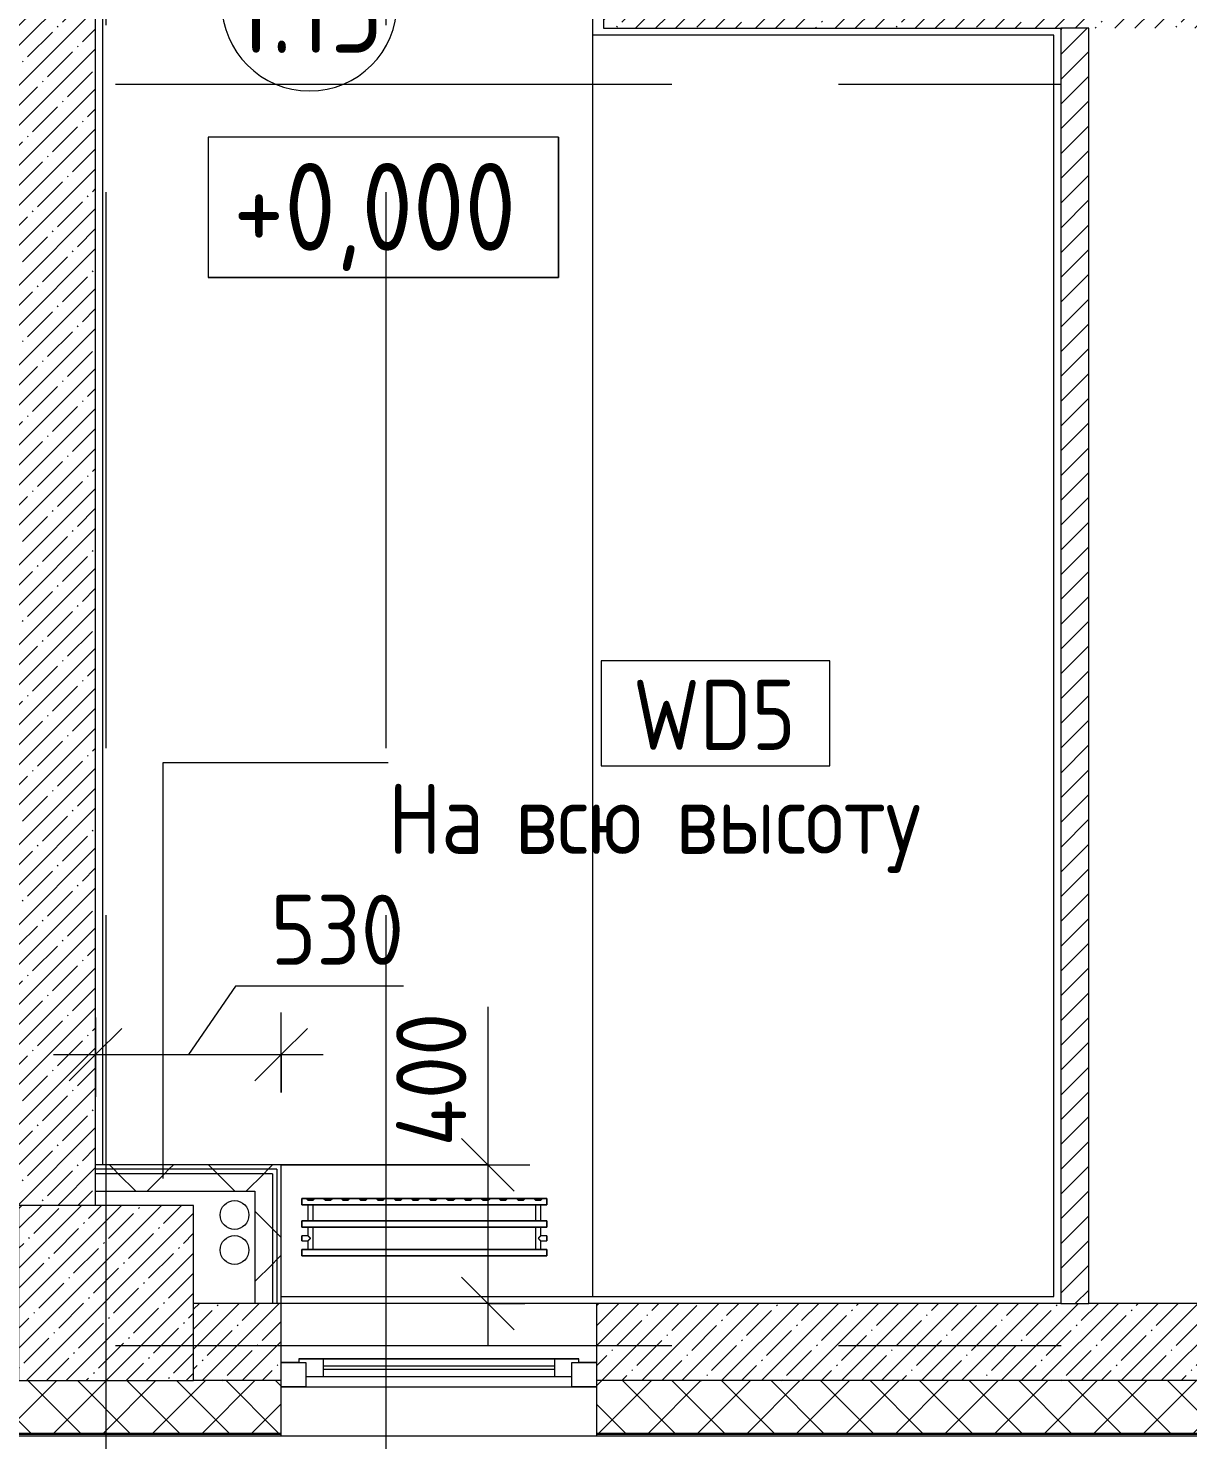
# Model space of a CAD drawing. Header units: millimetres. Extents: x 35787 to 244346, y -8553 to 29000.
# Drawn here: x 65438 to 68748, y -269 to 3760 of the extents above; entities that cross this region are included whole.
import ezdxf

# ---------------------------------------------------------------- set-up
doc = ezdxf.new("R2010")
doc.units = ezdxf.units.MM
doc.linetypes.add('Осевая', pattern=[3175, 635, -476.25, 1587.5, -476.25])
for name, color, linetype, lineweight in [('A-ANNO-DIMS', 7, 'Continuous', 9), ('A-ANNO-DIMS-100', 7, 'Continuous', 9), ('A-AREA-IDEN', 7, 'Continuous', 9), ('A-DETL', 7, 'Continuous', 9), ('A-GLAZ', 7, 'Continuous', 9), ('A-WALL', 7, 'Continuous', 9), ('A-WALL-1', 7, 'Continuous', 13), ('A-WALL-IDEN', 7, 'Continuous', 9), ('G-ANNO-DIMS', 7, 'Continuous', 9), ('I-WALL', 7, 'Continuous', 9), ('S-COLS', 7, 'Continuous', 9), ('Оси', 7, 'Continuous', 9), ('Оси-2', 7, 'Осевая', 9)]:
    doc.layers.add(name, color=color, linetype=linetype, lineweight=lineweight)
for name, color, linetype, lineweight, true_color in [('A-FLOR-1', 7, 'Continuous', 9, 0xaaaaaa), ('A-WALL-3', 7, 'Continuous', 13, 0x008040), ('I-WALL-3', 7, 'Continuous', 9, 0x008040), ('M-EQPM-1', 7, 'Continuous', 9, 0xaaaaaa)]:
    doc.layers.add(name, color=color, linetype=linetype, lineweight=lineweight, true_color=true_color)
doc.styles.add('GOST Common', font='GOST_Common.ttf', dxfattribs={"width": 0.9, "height": 250})
doc.styles.add('GOST Common_1', font='GOST_Common.ttf', dxfattribs={"width": 0.9, "height": 200})
doc.styles.add('ISOCPEUR_1', font='isocpeur.ttf', dxfattribs={"width": 0.9, "height": 200})
doc.dimstyles.new('ISO-2_0_0_9К_Средний_округл2', dxfattribs={"dimscale": 304.8, "dimtxt": 199.196235, "dimasz": 0.492126, "dimexe": 0.393701, "dimexo": 0, "dimgap": 0, "dimtad": 1, "dimdec": 0, "dimrnd": 10, "dimzin": 0, "dimdsep": 46, "dimtxsty": 'ISOCPEUR_1', "dimblk1": 'OBLIQUE', "dimblk2": 'OBLIQUE', "dimsah": 1, "dimcen": 0.09, "dimdle": 0.393701, "dimazin": 0, "dimtfac": 1, "dimtdec": 4, "dimtix": 1, "dimtmove": 1, "dimatfit": 3, "dimfxl": 1, "dimtvp": 1, "dimtolj": 1, "dimtzin": 0, "dimarcsym": 2})
pattern_1 = [(45, (0, 0), (-57.02463, 57.02463), []), (45, (57.025, 0), (-57.02463, 57.02463), [100.806, -20.161, 3.353, -16.808])]
pattern_2 = [(45, (0, 0), (-141.42136, 141.42136), []), (135, (0, 0), (-141.42136, -141.42136), [])]

# ---------------------------------------------------------------- blocks, each defined once
blk = doc.blocks.new('BSC_Колонна _Прямоугольная - 500х500-V10-План монтажа стен и перегородок 1 этажа  в осях 12-23')
at = {"layer": 'S-COLS'}
h = blk.add_hatch(dxfattribs=at)
h.set_pattern_fill('FP_12', color=256, style=0, pattern_type=2)
h.set_pattern_definition([(45, (-65660, -150), (-57.02463, 57.02463), []), (45, (-65602.975, -150), (-57.02463, 57.02463), [100.806, -20.161, 3.353, -16.808])])
h.paths.add_polyline_path([(-250, -250), (250, -250), (250, 250), (-250, 250)])
for p, q in [((250, 250), (-250, 250)), ((-250, 250), (-250, -250)), ((250, -250), (250, 250)), ((-250, -250), (250, -250))]:
    blk.add_line(p, q, dxfattribs=at)
blk = doc.blocks.new('120_Окно_СКБ_1Ст - 120_Окно_СКБ_1Ст 900х2500_h_-20664874-План монтажа стен и перегородок 1 этажа  в осях 12-23')
at = {"layer": 'A-GLAZ'}
for p, q in [((-450, -127), (-450, -57)), ((-450, -57), (-380, -57)), ((450, -57), (-450, -57)), ((-380, -57), (-380, -127)), ((380, -127), (380, -57)), ((380, -57), (450, -57)), ((450, -57), (450, -127)), ((380, -87), (-380, -87)), ((-380, -87), (-380, -127)), ((-330, -137), (-330, -87)), ((-330, -107), (330, -107)), ((330, -117), (-330, -117)), ((330, -137), (330, -87)), ((380, -127), (380, -87)), ((-380, -127), (-450, -127)), ((-450, -127), (-400, -127)), ((-380, -127), (-400, -127)), ((-400, -127), (-400, -137)), ((-400, -137), (400, -137)), ((400, -137), (-400, -137)), ((450, -127), (380, -127)), ((400, -127), (380, -127)), ((400, -127), (450, -127)), ((400, -137), (400, -127))]:
    blk.add_line(p, q, dxfattribs=at)
blk = doc.blocks.new('radiator_prado_classic_z_tip_30_po exemplyaru - Classic Z Тип 30-500-V56-План монтажа стен и перегородок 1 этажа  в осях 12-23')
at = {"layer": 'M-EQPM-1'}
for p, q in [((0, 228), (0, 210)), ((700, 228), (0, 228)), ((0, 210), (0, 228)), ((0, 228), (12.5, 228)), ((0, 210), (700, 210)), ((17.5, 210), (0, 210)), ((12.5, 228), (37.5, 228)), ((37.5, 228), (12.5, 228)), ((12.5, 228), (37.5, 228)), ((12.5, 228), (17.5, 223)), ((12.5, 228), (17.5, 223)), ((32.5, 223), (17.5, 223)), ((17.5, 223), (32.5, 223)), ((17.5, 210), (17.5, 164)), ((17.5, 210), (17.5, 164)), ((21.2, 210), (17.5, 210)), ((17.5, 210), (32.5, 210)), ((32.5, 210), (17.5, 210)), ((17.5, 210), (32.5, 210)), ((31.5, 210), (18.5, 210)), ((28.7, 210), (21.2, 210)), ((32.5, 210), (28.7, 210)), ((32.5, 223), (37.5, 228)), ((37.5, 228), (32.5, 223)), ((32.5, 164), (32.5, 210)), ((32.5, 164), (32.5, 210)), ((667.5, 210), (32.5, 210)), ((37.5, 228), (62.5, 228)), ((62.5, 228), (87.5, 228)), ((87.5, 228), (62.5, 228)), ((62.5, 228), (87.5, 228)), ((62.5, 228), (67.5, 223)), ((62.5, 228), (67.5, 223)), ((82.5, 223), (67.5, 223)), ((67.5, 223), (82.5, 223)), ((82.5, 223), (87.5, 228)), ((87.5, 228), (82.5, 223)), ((87.5, 228), (112.5, 228)), ((112.5, 228), (137.5, 228)), ((137.5, 228), (112.5, 228)), ((112.5, 228), (137.5, 228)), ((112.5, 228), (117.5, 223)), ((112.5, 228), (117.5, 223)), ((132.5, 223), (117.5, 223)), ((117.5, 223), (132.5, 223)), ((132.5, 223), (137.5, 228)), ((137.5, 228), (132.5, 223)), ((137.5, 228), (162.5, 228)), ((162.5, 228), (187.5, 228)), ((187.5, 228), (162.5, 228)), ((162.5, 228), (187.5, 228)), ((162.5, 228), (167.5, 223)), ((162.5, 228), (167.5, 223)), ((182.5, 223), (167.5, 223)), ((167.5, 223), (182.5, 223)), ((182.5, 223), (187.5, 228)), ((187.5, 228), (182.5, 223)), ((187.5, 228), (212.5, 228)), ((212.5, 228), (237.5, 228)), ((237.5, 228), (212.5, 228)), ((212.5, 228), (237.5, 228)), ((212.5, 228), (217.5, 223)), ((212.5, 228), (217.5, 223)), ((232.5, 223), (217.5, 223)), ((217.5, 223), (232.5, 223)), ((232.5, 223), (237.5, 228)), ((237.5, 228), (232.5, 223)), ((237.5, 228), (262.5, 228)), ((262.5, 228), (287.5, 228)), ((287.5, 228), (262.5, 228)), ((262.5, 228), (287.5, 228)), ((262.5, 228), (267.5, 223)), ((262.5, 228), (267.5, 223)), ((282.5, 223), (267.5, 223)), ((267.5, 223), (282.5, 223)), ((282.5, 223), (287.5, 228)), ((287.5, 228), (282.5, 223)), ((287.5, 228), (312.5, 228)), ((312.5, 228), (337.5, 228)), ((337.5, 228), (312.5, 228)), ((312.5, 228), (337.5, 228)), ((312.5, 228), (317.5, 223)), ((312.5, 228), (317.5, 223)), ((332.5, 223), (317.5, 223)), ((317.5, 223), (332.5, 223)), ((332.5, 223), (337.5, 228)), ((337.5, 228), (332.5, 223)), ((337.5, 228), (362.5, 228)), ((362.5, 228), (387.5, 228)), ((387.5, 228), (362.5, 228)), ((362.5, 228), (387.5, 228)), ((362.5, 228), (367.5, 223)), ((362.5, 228), (367.5, 223)), ((382.5, 223), (367.5, 223)), ((367.5, 223), (382.5, 223)), ((382.5, 223), (387.5, 228)), ((387.5, 228), (382.5, 223)), ((387.5, 228), (412.5, 228)), ((412.5, 228), (437.5, 228)), ((437.5, 228), (412.5, 228)), ((412.5, 228), (437.5, 228)), ((412.5, 228), (417.5, 223)), ((412.5, 228), (417.5, 223)), ((432.5, 223), (417.5, 223)), ((417.5, 223), (432.5, 223)), ((432.5, 223), (437.5, 228)), ((437.5, 228), (432.5, 223)), ((437.5, 228), (462.5, 228)), ((462.5, 228), (487.5, 228)), ((487.5, 228), (462.5, 228)), ((462.5, 228), (487.5, 228)), ((462.5, 228), (467.5, 223)), ((462.5, 228), (467.5, 223)), ((482.5, 223), (467.5, 223)), ((467.5, 223), (482.5, 223)), ((482.5, 223), (487.5, 228)), ((487.5, 228), (482.5, 223)), ((487.5, 228), (512.5, 228)), ((512.5, 228), (537.5, 228)), ((537.5, 228), (512.5, 228)), ((512.5, 228), (537.5, 228)), ((512.5, 228), (517.5, 223)), ((512.5, 228), (517.5, 223)), ((532.5, 223), (517.5, 223)), ((517.5, 223), (532.5, 223)), ((532.5, 223), (537.5, 228)), ((537.5, 228), (532.5, 223)), ((537.5, 228), (562.5, 228)), ((562.5, 228), (587.5, 228)), ((587.5, 228), (562.5, 228)), ((562.5, 228), (587.5, 228)), ((562.5, 228), (567.5, 223)), ((562.5, 228), (567.5, 223)), ((582.5, 223), (567.5, 223)), ((567.5, 223), (582.5, 223)), ((582.5, 223), (587.5, 228)), ((587.5, 228), (582.5, 223)), ((587.5, 228), (612.5, 228)), ((612.5, 228), (637.5, 228)), ((637.5, 228), (612.5, 228)), ((612.5, 228), (637.5, 228)), ((612.5, 228), (617.5, 223)), ((617.5, 223), (612.5, 228)), ((632.5, 223), (617.5, 223)), ((617.5, 223), (632.5, 223)), ((632.5, 223), (637.5, 228)), ((637.5, 228), (632.5, 223)), ((637.5, 228), (662.5, 228)), ((662.5, 228), (687.5, 228)), ((687.5, 228), (662.5, 228)), ((662.5, 228), (687.5, 228)), ((662.5, 228), (667.5, 223)), ((662.5, 228), (667.5, 223)), ((682.5, 223), (667.5, 223)), ((667.5, 223), (682.5, 223)), ((667.5, 210), (667.5, 164)), ((667.5, 210), (667.5, 164)), ((682.5, 210), (667.5, 210)), ((667.5, 210), (682.5, 210)), ((667.8, 210), (667.5, 210)), ((667.5, 210), (682.5, 210)), ((669.7, 210), (667.8, 210)), ((676.9, 210), (668.5, 210)), ((678.7, 210), (669.7, 210)), ((681.5, 210), (677.2, 210)), ((681.5, 210), (678.7, 210)), ((682.2, 210), (681.5, 210)), ((682.5, 210), (682.2, 210)), ((682.5, 223), (687.5, 228)), ((687.5, 228), (682.5, 223)), ((682.5, 164), (682.5, 210)), ((682.5, 164), (682.5, 210)), ((700, 210), (682.5, 210)), ((687.5, 228), (700, 228)), ((700, 210), (700, 228)), ((700, 228), (700, 210)), ((700, 164), (0, 164)), ((0, 164), (0, 146)), ((0, 146), (0, 164)), ((0, 164), (17.5, 164)), ((18.5, 164), (17.5, 164)), ((17.5, 164), (32.5, 164)), ((32.5, 164), (17.5, 164)), ((17.5, 164), (32.5, 164)), ((26.9, 164), (18.5, 164)), ((18.5, 164), (31.5, 164)), ((32.5, 164), (26.9, 164)), ((32.5, 164), (667.5, 164)), ((682.5, 164), (667.5, 164)), ((667.5, 164), (682.5, 164)), ((667.8, 164), (667.5, 164)), ((667.5, 164), (682.5, 164)), ((668.5, 164), (667.8, 164)), ((669.7, 164), (668.5, 164)), ((668.5, 164), (676.9, 164)), ((671.2, 164), (669.7, 164)), ((673.1, 164), (671.2, 164)), ((681.5, 164), (673.1, 164)), ((677.2, 164), (681.5, 164)), ((682.5, 164), (681.5, 164)), ((682.5, 164), (700, 164)), ((700, 146), (700, 164)), ((700, 164), (700, 146)), ((0, 146), (700, 146)), ((17.5, 146), (0, 146)), ((17.5, 121.5), (0, 121.5)), ((17.5, 121.5), (0, 121.5)), ((0, 121.5), (0, 121.2)), ((0, 106.5), (0, 121.5)), ((0, 121.2), (0, 106.8)), ((0, 121.2), (0, 120.5)), ((0, 120.5), (0, 121.2)), ((0, 121.2), (0, 121.2)), ((17.5, 146), (17.5, 121.5)), ((17.5, 146), (17.5, 121.5)), ((17.5, 146), (18.5, 146)), ((32.5, 146), (17.5, 146)), ((17.5, 146), (32.5, 146)), ((21.2, 146), (17.5, 146)), ((18.5, 146), (26.9, 146)), ((31.5, 146), (18.5, 146)), ((30.3, 146), (21.2, 146)), ((26.9, 146), (32.5, 146)), ((32.5, 146), (30.3, 146)), ((32.5, 82), (32.5, 146)), ((32.5, 82), (32.5, 146)), ((667.5, 146), (32.5, 146)), ((667.5, 146), (667.5, 82)), ((667.5, 146), (667.5, 82)), ((667.5, 146), (678.7, 146)), ((682.5, 146), (667.5, 146)), ((667.5, 146), (669.7, 146)), ((682.5, 146), (667.5, 146)), ((676.9, 146), (668.5, 146)), ((669.7, 146), (671.2, 146)), ((671.2, 146), (675, 146)), ((675, 146), (682.2, 146)), ((681.5, 146), (677.2, 146)), ((678.7, 146), (682.5, 146)), ((682.2, 146), (682.5, 146)), ((682.5, 121.5), (682.5, 146)), ((682.5, 121.5), (682.5, 146)), ((700, 146), (682.5, 146)), ((700, 121.5), (682.5, 121.5)), ((700, 121.5), (682.5, 121.5)), ((700, 121.5), (700, 106.5)), ((700, 121.2), (700, 121.5)), ((700, 121.5), (700, 121.2)), ((700, 121.2), (700, 121.5)), ((700, 106.8), (700, 121.2)), ((700, 121.2), (700, 106.8)), ((700, 106.8), (700, 121.2)), ((0, 120.5), (0, 119.3)), ((0, 119.3), (0, 120.5)), ((0, 119.3), (0, 117.8)), ((0, 117.8), (0, 119.3)), ((0, 117.8), (0, 115.9)), ((0, 115.9), (0, 117.8)), ((0, 115.9), (0, 114)), ((0, 114), (0, 115.9)), ((0, 114), (0, 112.1)), ((0, 112.1), (0, 114)), ((0, 112.1), (0, 110.2)), ((0, 110.2), (0, 112.1)), ((0, 110.2), (0, 108.7)), ((0, 108.7), (0, 110.2)), ((0, 108.7), (0, 106.8)), ((0, 106.8), (0, 108.7)), ((0, 106.8), (0, 106.5)), ((0, 106.8), (0, 106.8)), ((0, 106.5), (17.5, 106.5)), ((0, 106.5), (17.5, 106.5)), ((700, 82), (0, 82)), ((0, 82), (0, 64)), ((0, 64), (0, 82)), ((0, 82), (17.5, 82)), ((17.5, 106.5), (17.5, 82)), ((17.5, 106.5), (17.5, 82)), ((19.7, 82), (17.5, 82)), ((17.5, 82), (32.5, 82)), ((32.5, 82), (17.5, 82)), ((17.5, 82), (32.5, 82)), ((18.5, 82), (31.5, 82)), ((21.2, 82), (19.7, 82)), ((25, 82), (21.2, 82)), ((28.7, 82), (25, 82)), ((32.5, 82), (28.7, 82)), ((32.5, 82), (667.5, 82)), ((671.2, 82), (667.5, 82)), ((667.5, 82), (682.5, 82)), ((673.1, 82), (667.5, 82)), ((667.5, 82), (682.5, 82)), ((668.5, 82), (676.9, 82)), ((675, 82), (671.2, 82)), ((680.3, 82), (673.1, 82)), ((676.9, 82), (675, 82)), ((678.7, 82), (676.9, 82)), ((677.2, 82), (681.5, 82)), ((680.3, 82), (678.7, 82)), ((682.5, 82), (680.3, 82)), ((682.5, 82), (680.3, 82)), ((682.5, 82), (682.5, 106.5)), ((682.5, 106.5), (700, 106.5)), ((682.5, 82), (682.5, 106.5)), ((682.5, 106.5), (700, 106.5)), ((682.5, 82), (700, 82)), ((700, 106.5), (700, 106.8)), ((700, 106.8), (700, 106.5)), ((700, 106.5), (700, 106.8)), ((700, 64), (700, 82)), ((700, 82), (700, 64)), ((700, 64), (0, 64)), ((0, 64), (700, 64))]:
    blk.add_line(p, q, dxfattribs=at)
for points, knots in [([(17.8, 121.2), (17.7, 121.3), (17.7, 121.3), (17.5, 121.5), (17.5, 121.5), (17.5, 121.5)], [0.8571429, 0.8571429, 0.8571429, 0.8571429, 0.8928571, 0.9285714, 1, 1, 1, 1]), ([(17.5, 121.5), (17.5, 121.5), (17.5, 121.5), (17.7, 121.3), (17.7, 121.3), (17.8, 121.2)], [0, 0, 0, 0, 0.0714286, 0.1071429, 0.1428571, 0.1428571, 0.1428571, 0.1428571]), ([(17.5, 121.5), (17.5, 121.5), (17.5, 121.5), (17.7, 121.3), (17.7, 121.3), (17.8, 121.2)], [0, 0, 0, 0, 0.0714286, 0.1071429, 0.1428571, 0.1428571, 0.1428571, 0.1428571]), ([(25, 114), (24.5, 114.5), (23.6, 115.4), (22.4, 116.6), (21.6, 117.4), (21.1, 117.9), (20.8, 118.2), (20.5, 118.5), (20.2, 118.8), (19.8, 119.1), (19.6, 119.4), (19.3, 119.7), (19, 120), (18.7, 120.3), (18.5, 120.5), (18.3, 120.7), (18.1, 120.9), (17.9, 121.1), (17.8, 121.2), (17.7, 121.3), (17.5, 121.5), (17.5, 121.5), (17.5, 121.5)], [0, 0, 0, 0, 0.142857, 0.285714, 0.357143, 0.392857, 0.428571, 0.464286, 0.5, 0.535714, 0.571429, 0.607143, 0.642857, 0.678571, 0.714286, 0.75, 0.785714, 0.821429, 0.857143, 0.892857, 0.928571, 1, 1, 1, 1]), ([(17.8, 121.2), (17.8, 121.2), (17.9, 121.1), (18.1, 120.9), (18.3, 120.7), (18.5, 120.5), (18.7, 120.3), (19, 120), (19.3, 119.7), (19.6, 119.4), (19.8, 119.1), (20.3, 118.7), (20.7, 118.3), (21.1, 117.9), (21.6, 117.4), (22.4, 116.6), (23.1, 115.9), (23.6, 115.4)], [0.1428571, 0.1428571, 0.1428571, 0.1428571, 0.1785714, 0.2142857, 0.25, 0.2857143, 0.3214286, 0.3571429, 0.3928571, 0.4285714, 0.4642857, 0.5, 0.5714286, 0.6071429, 0.6428571, 0.7142857, 0.8571429, 0.8571429, 0.8571429, 0.8571429]), ([(675, 114), (675.5, 114.5), (676.4, 115.4), (677.6, 116.6), (678.4, 117.4), (678.9, 117.9), (679.2, 118.2), (679.5, 118.5), (679.8, 118.8), (680.1, 119.2), (680.4, 119.4), (680.7, 119.7), (681, 120), (681.3, 120.3), (681.5, 120.5), (681.7, 120.7), (681.9, 120.9), (682.1, 121.1), (682.2, 121.2), (682.3, 121.3), (682.5, 121.5), (682.5, 121.5), (682.5, 121.5)], [0, 0, 0, 0, 0.142857, 0.285714, 0.357143, 0.392857, 0.428571, 0.464286, 0.5, 0.535714, 0.571429, 0.607143, 0.642857, 0.678571, 0.714286, 0.75, 0.785714, 0.821429, 0.857143, 0.892857, 0.928571, 1, 1, 1, 1]), ([(682.2, 121.2), (682.2, 121.2), (682.1, 121.1), (681.9, 120.9), (681.7, 120.7), (681.5, 120.5), (681.3, 120.3), (681, 120), (680.7, 119.7), (680.4, 119.4), (680.1, 119.2), (679.7, 118.7), (679.3, 118.3), (678.9, 117.9), (678.4, 117.4), (677.6, 116.6), (676.9, 115.9), (676.4, 115.4)], [0.1428571, 0.1428571, 0.1428571, 0.1428571, 0.1785714, 0.2142857, 0.25, 0.2857143, 0.3214286, 0.3571429, 0.3928571, 0.4285714, 0.4642857, 0.5, 0.5714286, 0.6071429, 0.6428571, 0.7142857, 0.8571429, 0.8571429, 0.8571429, 0.8571429]), ([(682.2, 121.2), (682.2, 121.2), (682.1, 121.1), (681.9, 120.9), (681.7, 120.7), (681.5, 120.5), (681.3, 120.3), (681, 120), (680.7, 119.7), (680.4, 119.4), (680.1, 119.2), (679.7, 118.7), (679.3, 118.3), (678.9, 117.9), (678.4, 117.4), (677.6, 116.6), (676.9, 115.9), (676.4, 115.4)], [0.1428571, 0.1428571, 0.1428571, 0.1428571, 0.1785714, 0.2142857, 0.25, 0.2857143, 0.3214286, 0.3571429, 0.3928571, 0.4285714, 0.4642857, 0.5, 0.5714286, 0.6071429, 0.6428571, 0.7142857, 0.8571429, 0.8571429, 0.8571429, 0.8571429]), ([(676.4, 115.4), (676.9, 115.9), (677.6, 116.6), (678.4, 117.4), (678.9, 117.9), (679.2, 118.2), (679.5, 118.5), (679.8, 118.8), (680.1, 119.2), (680.4, 119.4), (680.7, 119.7), (681, 120), (681.3, 120.3), (681.5, 120.5), (681.7, 120.7), (681.9, 120.9), (682.1, 121.1), (682.2, 121.2), (682.2, 121.2)], [0.1428571, 0.1428571, 0.1428571, 0.1428571, 0.2857143, 0.3571429, 0.3928571, 0.4285714, 0.4642857, 0.5, 0.5357143, 0.5714286, 0.6071429, 0.6428571, 0.6785714, 0.7142857, 0.75, 0.7857143, 0.8214286, 0.8571429, 0.8571429, 0.8571429, 0.8571429]), ([(682.5, 121.5), (682.5, 121.5), (682.5, 121.5), (682.3, 121.3), (682.3, 121.3), (682.2, 121.2)], [0, 0, 0, 0, 0.0714286, 0.1071429, 0.1428571, 0.1428571, 0.1428571, 0.1428571]), ([(682.5, 121.5), (682.5, 121.5), (682.5, 121.5), (682.3, 121.3), (682.3, 121.3), (682.2, 121.2)], [0, 0, 0, 0, 0.0714286, 0.1071429, 0.1428571, 0.1428571, 0.1428571, 0.1428571]), ([(682.2, 121.2), (682.3, 121.3), (682.3, 121.3), (682.5, 121.5), (682.5, 121.5), (682.5, 121.5)], [0.8571429, 0.8571429, 0.8571429, 0.8571429, 0.8928571, 0.9285714, 1, 1, 1, 1]), ([(17.5, 106.5), (17.5, 106.5), (17.5, 106.5), (17.7, 106.7), (17.8, 106.8), (17.9, 106.9), (18.1, 107.1), (18.3, 107.3), (18.5, 107.5), (18.7, 107.7), (19, 108), (19.3, 108.3), (19.6, 108.6), (19.8, 108.9), (20.3, 109.3), (20.7, 109.7), (21.1, 110.1), (21.6, 110.6), (22.4, 111.4), (23.6, 112.6), (24.5, 113.5), (25, 114)], [0, 0, 0, 0, 0.071429, 0.107143, 0.142857, 0.178571, 0.214286, 0.25, 0.285714, 0.321429, 0.357143, 0.392857, 0.428571, 0.464286, 0.5, 0.571429, 0.607143, 0.642857, 0.714286, 0.857143, 1, 1, 1, 1]), ([(17.5, 106.5), (17.5, 106.5), (17.5, 106.5), (17.7, 106.7), (17.7, 106.7), (17.8, 106.8)], [0, 0, 0, 0, 0.0714286, 0.1071429, 0.1428571, 0.1428571, 0.1428571, 0.1428571]), ([(17.8, 106.8), (17.7, 106.7), (17.7, 106.7), (17.5, 106.5), (17.5, 106.5), (17.5, 106.5)], [0.8571429, 0.8571429, 0.8571429, 0.8571429, 0.8928571, 0.9285714, 1, 1, 1, 1]), ([(17.8, 106.8), (17.7, 106.7), (17.7, 106.7), (17.5, 106.5), (17.5, 106.5), (17.5, 106.5)], [0.8571429, 0.8571429, 0.8571429, 0.8571429, 0.8928571, 0.9285714, 1, 1, 1, 1]), ([(22.1, 111.1), (21.9, 110.9), (21.6, 110.6), (21.1, 110.1), (20.8, 109.8), (20.5, 109.5), (20.2, 109.2), (19.8, 108.9), (19.6, 108.6), (19.3, 108.3), (19, 108), (18.7, 107.7), (18.5, 107.5), (18.3, 107.3), (18.1, 107.1), (17.9, 106.9), (17.8, 106.8), (17.8, 106.8)], [0.2857143, 0.2857143, 0.2857143, 0.2857143, 0.3571429, 0.3928571, 0.4285714, 0.4642857, 0.5, 0.5357143, 0.5714286, 0.6071429, 0.6428571, 0.6785714, 0.7142857, 0.75, 0.7857143, 0.8214286, 0.8571429, 0.8571429, 0.8571429, 0.8571429]), ([(17.8, 106.8), (17.8, 106.8), (17.9, 106.9), (18.1, 107.1), (18.3, 107.3), (18.5, 107.5), (18.7, 107.7), (19, 108), (19.3, 108.3), (19.6, 108.6), (19.9, 108.8), (20.3, 109.3), (20.6, 109.6), (20.8, 109.8)], [0.1428571, 0.1428571, 0.1428571, 0.1428571, 0.1785714, 0.2142857, 0.25, 0.2857143, 0.3214286, 0.3571429, 0.3928571, 0.4285714, 0.4642857, 0.5, 0.5714286, 0.5714286, 0.5714286, 0.5714286]), ([(19.6, 119.4), (19.7, 119.3), (19.9, 119.2), (20.3, 118.7), (20.6, 118.4), (20.8, 118.2)], [0.4285714, 0.4285714, 0.4285714, 0.4285714, 0.4642857, 0.5, 0.5714286, 0.5714286, 0.5714286, 0.5714286]), ([(22.1, 116.9), (21.9, 117.1), (21.6, 117.4), (21.1, 117.9), (20.9, 118.1), (20.8, 118.2)], [0.2857143, 0.2857143, 0.2857143, 0.2857143, 0.3571429, 0.3928571, 0.4285714, 0.4285714, 0.4285714, 0.4285714]), ([(20.8, 118.2), (20.9, 118.1), (21.1, 117.9), (21.6, 117.4), (21.9, 117.1), (22.1, 116.9)], [0.5714286, 0.5714286, 0.5714286, 0.5714286, 0.6071429, 0.6428571, 0.7142857, 0.7142857, 0.7142857, 0.7142857]), ([(20.8, 109.8), (20.9, 109.9), (21.1, 110.1), (21.6, 110.6), (21.9, 110.9), (22.1, 111.1)], [0.5714286, 0.5714286, 0.5714286, 0.5714286, 0.6071429, 0.6428571, 0.7142857, 0.7142857, 0.7142857, 0.7142857]), ([(22.1, 111.1), (21.9, 110.9), (21.6, 110.6), (21.1, 110.1), (20.9, 109.9), (20.8, 109.8)], [0.2857143, 0.2857143, 0.2857143, 0.2857143, 0.3571429, 0.3928571, 0.4285714, 0.4285714, 0.4285714, 0.4285714]), ([(675, 114), (675.5, 113.5), (676.2, 112.8), (677, 112), (677.2, 111.8)], [0, 0, 0, 0, 0.1428571, 0.2225104, 0.2225104, 0.2225104, 0.2225104]), ([(682.5, 106.5), (682.5, 106.5), (682.5, 106.5), (682.3, 106.7), (682.2, 106.8), (682.1, 106.9), (681.9, 107.1), (681.7, 107.3), (681.5, 107.5), (681.3, 107.7), (681, 108), (680.7, 108.3), (680.4, 108.6), (680.1, 108.8), (679.7, 109.3), (679.3, 109.7), (678.9, 110.1), (678.4, 110.6), (677.6, 111.4), (676.4, 112.6), (675.5, 113.5), (675, 114)], [0, 0, 0, 0, 0.071429, 0.107143, 0.142857, 0.178571, 0.214286, 0.25, 0.285714, 0.321429, 0.357143, 0.392857, 0.428571, 0.464286, 0.5, 0.571429, 0.607143, 0.642857, 0.714286, 0.857143, 1, 1, 1, 1]), ([(675, 114), (675.5, 113.5), (676.2, 112.8), (677, 112), (677.2, 111.8)], [0, 0, 0, 0, 0.1428571, 0.2225104, 0.2225104, 0.2225104, 0.2225104]), ([(677.2, 111.8), (677, 112), (676.2, 112.8), (675.5, 113.5), (675, 114)], [0.7774896, 0.7774896, 0.7774896, 0.7774896, 0.8571429, 1, 1, 1, 1]), ([(677.2, 111.8), (677.4, 111.6), (677.9, 111.1), (678.4, 110.6), (678.9, 110.1), (679.2, 109.8), (679.5, 109.5), (679.8, 109.2), (680.1, 108.8), (680.4, 108.6), (680.7, 108.3), (681, 108), (681.3, 107.7), (681.5, 107.5), (681.7, 107.3), (681.9, 107.1), (682.1, 106.9), (682.2, 106.8), (682.2, 106.8)], [0.2225104, 0.2225104, 0.2225104, 0.2225104, 0.2857143, 0.3571429, 0.3928571, 0.4285714, 0.4642857, 0.5, 0.5357143, 0.5714286, 0.6071429, 0.6428571, 0.6785714, 0.7142857, 0.75, 0.7857143, 0.8214286, 0.8571429, 0.8571429, 0.8571429, 0.8571429]), ([(682.2, 106.8), (682.2, 106.8), (682.1, 106.9), (681.9, 107.1), (681.7, 107.3), (681.5, 107.5), (681.3, 107.7), (681, 108), (680.7, 108.3), (680.4, 108.6), (680.1, 108.8), (679.7, 109.3), (679.3, 109.7), (678.9, 110.1), (678.4, 110.6), (677.9, 111.1), (677.4, 111.6), (677.2, 111.8)], [0.1428571, 0.1428571, 0.1428571, 0.1428571, 0.1785714, 0.2142857, 0.25, 0.2857143, 0.3214286, 0.3571429, 0.3928571, 0.4285714, 0.4642857, 0.5, 0.5714286, 0.6071429, 0.6428571, 0.7142857, 0.7774896, 0.7774896, 0.7774896, 0.7774896]), ([(677.9, 111.1), (678.1, 110.9), (678.4, 110.6), (678.9, 110.1), (679.2, 109.8), (679.5, 109.5), (679.8, 109.2), (680.1, 108.8), (680.4, 108.6), (680.7, 108.3), (681, 108), (681.3, 107.7), (681.5, 107.5), (681.7, 107.3), (681.9, 107.1), (682.1, 106.9), (682.2, 106.8), (682.2, 106.8)], [0.2857143, 0.2857143, 0.2857143, 0.2857143, 0.3571429, 0.3928571, 0.4285714, 0.4642857, 0.5, 0.5357143, 0.5714286, 0.6071429, 0.6428571, 0.6785714, 0.7142857, 0.75, 0.7857143, 0.8214286, 0.8571429, 0.8571429, 0.8571429, 0.8571429]), ([(682.2, 106.8), (682.3, 106.7), (682.3, 106.7), (682.5, 106.5), (682.5, 106.5), (682.5, 106.5)], [0.8571429, 0.8571429, 0.8571429, 0.8571429, 0.8928571, 0.9285714, 1, 1, 1, 1]), ([(682.2, 106.8), (682.3, 106.7), (682.3, 106.7), (682.5, 106.5), (682.5, 106.5), (682.5, 106.5)], [0.8571429, 0.8571429, 0.8571429, 0.8571429, 0.8928571, 0.9285714, 1, 1, 1, 1]), ([(682.5, 106.5), (682.5, 106.5), (682.5, 106.5), (682.3, 106.7), (682.3, 106.7), (682.2, 106.8)], [0, 0, 0, 0, 0.0714286, 0.1071429, 0.1428571, 0.1428571, 0.1428571, 0.1428571])]:
    blk.add_open_spline(points, degree=3, knots=knots, dxfattribs=at)
for points in [[(20.8, 118.2), (20.7, 118.3), (20.5, 118.5), (20.2, 118.8), (19.9, 119.2), (19.6, 119.4), (19.3, 119.7), (19, 120), (18.7, 120.3), (18.5, 120.5), (18.3, 120.7), (18.1, 120.9), (17.9, 121.1), (17.8, 121.2), (17.8, 121.2)], [(17.8, 121.2), (17.8, 121.2), (17.9, 121.1), (18.1, 120.9), (18.3, 120.7), (18.5, 120.5), (18.7, 120.3), (19, 120), (19.3, 119.7), (19.5, 119.5), (19.6, 119.4)], [(20.8, 109.8), (20.7, 109.7), (20.5, 109.5), (20.2, 109.2), (19.9, 108.8), (19.6, 108.6), (19.3, 108.3), (19, 108), (18.7, 107.7), (18.5, 107.5), (18.3, 107.3), (18.1, 107.1), (17.9, 106.9), (17.8, 106.8), (17.8, 106.8)], [(23.6, 115.4), (23.1, 115.9), (22.6, 116.4), (22.1, 116.9)], [(22.1, 116.9), (22.6, 116.4), (23.1, 115.9), (23.6, 115.4)], [(25, 114), (24.5, 113.5), (23.6, 112.6), (22.6, 111.6), (22.1, 111.1)], [(22.1, 111.1), (22.6, 111.6), (23.1, 112.1), (23.6, 112.6)], [(23.6, 112.6), (23.1, 112.1), (22.6, 111.6), (22.1, 111.1)], [(25, 114), (24.5, 114.5), (24, 115), (23.6, 115.4)], [(23.6, 115.4), (24, 115), (24.5, 114.5), (25, 114)], [(23.6, 115.4), (24, 115), (24.5, 114.5), (25, 114)], [(23.6, 112.6), (24, 113), (24.5, 113.5), (25, 114)], [(25, 114), (24.5, 113.5), (24, 113), (23.6, 112.6)], [(676.4, 115.4), (676, 115), (675.5, 114.5), (675, 114)], [(676.4, 115.4), (676, 115), (675.5, 114.5), (675, 114)], [(675, 114), (675.5, 114.5), (676, 115), (676.4, 115.4)], [(677.2, 111.8), (677.4, 111.6), (677.6, 111.4), (677.9, 111.1)]]:
    blk.add_open_spline(points, degree=3, dxfattribs=at)
blk = doc.blocks.new('Марка_Помещения - Номер-25198446-План монтажа стен и перегородок 1 этажа  в осях 12-23')
at = {"layer": 'A-AREA-IDEN'}
for start, end in [(360, 180), (180, 360)]:
    blk.add_arc((0, 0), 2.5, start, end, dxfattribs=at)
blk = doc.blocks.new('М_стена2 - Типоразмер-30678229-План монтажа стен и перегородок 1 этажа  в осях 12-23')
at = {"layer": 'A-WALL-IDEN'}
for p, q in [((3.258, 1.523), (-3.273, 1.523)), ((-3.273, 1.523), (-3.273, -1.477)), ((3.258, -1.477), (3.258, 1.523)), ((-3.273, -1.477), (3.258, -1.477))]:
    blk.add_line(p, q, dxfattribs=at)
blk = doc.blocks.new('DIMBLOCK74-План монтажа стен и перегородок 1 этажа  в осях 12-23')
at = {"layer": 'A-ANNO-DIMS-100'}
for p, q in [((66029.7, 1025.4), (65895, 830.3)), ((66508.9, 1025.4), (66029.7, 1025.4)), ((65630, 936.4), (65630, 710.3)), ((65630, 830.3), (65630, 936.4)), ((66160, 722), (66160, 950.3)), ((65510, 830.3), (66280, 830.3)), ((66160, 830.3), (66160, 722))]:
    blk.add_line(p, q, dxfattribs=at)
at = {"layer": 'A-ANNO-DIMS-100', "lineweight": 20}
for p, q in [((65630, 830.3), (65705, 905.3)), ((66160, 830.3), (66235, 905.3)), ((65630, 830.3), (65555, 755.3)), ((66160, 830.3), (66085, 755.3))]:
    blk.add_line(p, q, dxfattribs=at)
at = {"layer": 'A-ANNO-DIMS-100', "color": 0, "insert": (66129.7, 1286.7), "char_height": 200, "width": 455.087, "attachment_point": 1, "line_spacing_factor": 1.149209, "style": 'ISOCPEUR_1'}
blk.add_mtext('530', dxfattribs=at)
blk = doc.blocks.new('_Oblique')
at = {"color": 0, "linetype": 'ByBlock', "lineweight": -2}
blk.add_line((-0.5, -0.5), (0.5, 0.5), dxfattribs=at)
blk = doc.blocks.new('DIMBLOCK75-План монтажа стен и перегородок 1 этажа  в осях 12-23')
at = {"layer": 'A-ANNO-DIMS-100'}
for p, q in [((66749.6, 966.4), (66749.6, 468)), ((66749.6, 635.5), (66749.6, 0)), ((66160, 515.5), (66869.6, 515.5)), ((66749.6, 515.5), (66160, 515.5)), ((66749.6, 468), (66749.6, 317.7)), ((66855.7, 120), (66629.6, 120)), ((66749.6, 120), (66855.7, 120))]:
    blk.add_line(p, q, dxfattribs=at)
at = {"layer": 'A-ANNO-DIMS-100', "lineweight": 20}
for p, q in [((66749.6, 515.5), (66674.6, 590.5)), ((66749.6, 515.5), (66824.6, 440.5)), ((66749.6, 120), (66674.6, 195)), ((66749.6, 120), (66824.6, 45))]:
    blk.add_line(p, q, dxfattribs=at)
at = {"layer": 'A-ANNO-DIMS-100', "color": 0, "insert": (66488.3, 568), "char_height": 200, "width": 478.071, "attachment_point": 1, "rotation": 90, "line_spacing_factor": 1.149209, "style": 'ISOCPEUR_1'}
blk.add_mtext('400', dxfattribs=at)
blk = doc.blocks.new('Высотные отметки - 10х4_h_-17668695-План монтажа стен и перегородок 1 этажа  в осях 12-23')
at = {"layer": 'G-ANNO-DIMS'}
for p, q in [((-5, 4), (-5, 0)), ((5, 4), (-5, 4)), ((5, 4), (-5, 4)), ((-5, 4), (-5, 0)), ((5, 4), (5, 0)), ((5, 0), (5, 4)), ((5, 0), (-5, 0)), ((-5, 0), (5, 0))]:
    blk.add_line(p, q, dxfattribs=at)

msp = doc.modelspace()

# ---------------------------------------------------------------- hatches: boundary and pattern name
at = {"layer": 'A-WALL'}
h = msp.add_hatch(dxfattribs=at)
h.set_pattern_fill('FP_17', color=256, style=0, pattern_type=2)
h.set_pattern_definition([(45, (0, 0), (-70.71068, 70.71068), []), (135, (0, 0), (-70.71068, -70.71068), [])])
h.paths.add_polyline_path([(59260, -250), (60010, -250), (60010, -100), (59260, -100)])
h.paths.add_polyline_path([(75700, -250), (75700, -100), (73980, -100), (73980, -250), (75420.5, -250)])
h.paths.add_polyline_path([(61610, -250), (61610, -100), (60910, -100), (60910.5, -250), (61410, -250)])
h.paths.add_polyline_path([(65410, -250), (66160, -250), (66160, -100), (65160, -100), (65160, -250), (65263.5, -250)])
h.paths.add_polyline_path([(56557.5, -250), (57160, -250), (57160, -100), (56410, -100), (56410, -250)])
h.paths.add_polyline_path([(72280, -250), (72280, -100), (71560, -100), (71560, -250), (71793, -250)])
h.paths.add_polyline_path([(63710, -250), (64260, -250), (64260, -100), (63710, -100)])
h.paths.add_polyline_path([(70342, -250), (70660, -250), (70660, -100), (67060, -100), (67060, -250), (67440, -250)])
h.paths.add_polyline_path([(51871.5, -250), (53310, -250), (53310, -100), (51871.5, -100)])
h.paths.add_polyline_path([(47410, -250), (48160, -250), (48160, -100), (47410, -100)])
h.paths.add_polyline_path([(49771.5, -250), (49771.5, -100), (49060, -100), (49060, -250), (49302.5, -250)])
h.paths.add_polyline_path([(44310, -250), (44310, -100), (42737.5, -100), (42737.5, -250), (44224.1, -250)])
h.paths.add_polyline_path([(40596.6, -250), (40637.5, -250), (40637.5, -100), (39940, -100), (39940, -250)])
h.paths.add_polyline_path([(39040, -250), (39040, -100), (38742.7, -100), (38742.7, -250)])
at = {"layer": 'I-WALL'}
h = msp.add_hatch(dxfattribs=at)
h.set_pattern_fill('FP_1', color=256, style=0, pattern_type=2)
h.set_pattern_definition(pattern_1)
h.paths.add_polyline_path([(65410, 400), (65630, 400), (65630, 7400), (65410, 7400), (65410, 713.4)])
h = msp.add_hatch(dxfattribs=at)
h.set_pattern_fill('FP_1', color=256, style=0, pattern_type=2)
h.set_pattern_definition(pattern_1)
h.paths.add_polyline_path([(68385, 3760), (70420, 3760), (70420, 3980), (67080, 3980), (67080, 3760), (67440, 3760)])
h = msp.add_hatch(dxfattribs=at)
h.set_pattern_fill('FP_48', color=256, style=0, pattern_type=2)
h.set_pattern_definition([(45, (0, 0), (-35.35534, 35.35534), [])])
h.paths.add_polyline_path([(68385, 120), (68465, 120), (68465, 3760), (68385, 3760), (68385, 713.4)])
h = msp.add_hatch(dxfattribs=at)
h.set_pattern_fill('FP_1', color=256, style=0, pattern_type=2)
h.set_pattern_definition(pattern_1)
h.paths.add_polyline_path([(71793, -100), (71860, -100), (71860, 120), (71560, 120), (71560, -100)])
h.paths.add_polyline_path([(65989, -100), (66160, -100), (66160, 120), (65910, 120), (65910, -100)])
h.paths.add_polyline_path([(67060, -100), (70660, -100), (70660, 120), (67060, 120)])
at = {"layer": 'I-WALL-3'}
h = msp.add_hatch(dxfattribs=at)
h.set_pattern_fill('FP_78', color=256, style=0, pattern_type=2)
h.set_pattern_definition(pattern_2)
h.paths.add_polyline_path([(66160, 503), (66160, 515.5), (65630, 515.5), (65630, 503), (66147.5, 503)])
h = msp.add_hatch(dxfattribs=at)
h.set_pattern_fill('FP_78', color=256, style=0, pattern_type=2)
h.set_pattern_definition(pattern_2)
h.paths.add_polyline_path([(66147.5, 490.5), (66147.5, 503), (65630, 503), (65630, 490.5), (66135, 490.5)])
h = msp.add_hatch(dxfattribs=at)
h.set_pattern_fill('FP_78', color=256, style=0, pattern_type=2)
h.set_pattern_definition(pattern_2)
h.paths.add_polyline_path([(66135, 440.5), (66135, 490.5), (65630, 490.5), (65630, 440.5), (66085, 440.5)])
h = msp.add_hatch(dxfattribs=at)
h.set_pattern_fill('FP_78', color=256, style=0, pattern_type=2)
h.set_pattern_definition(pattern_2)
h.paths.add_polyline_path([(66147.5, 120), (66147.5, 490.5), (66135, 490.5), (66135, 120)])
h = msp.add_hatch(dxfattribs=at)
h.set_pattern_fill('FP_78', color=256, style=0, pattern_type=2)
h.set_pattern_definition(pattern_2)
h.paths.add_polyline_path([(66160, 120), (66160, 503), (66147.5, 503), (66147.5, 120)])
h = msp.add_hatch(dxfattribs=at)
h.set_pattern_fill('FP_78', color=256, style=0, pattern_type=2)
h.set_pattern_definition(pattern_2)
h.paths.add_polyline_path([(66085, 120), (66135, 120), (66135, 440.5), (66085, 440.5), (66085, 196.3)])

# ---------------------------------------------------------------- linework, layer by layer
at = {"layer": 'A-DETL'}
for centre in [(66026.9, 372.6), (66026.9, 272.6)]:
    msp.add_circle(centre, 41, dxfattribs=at)
at = {"layer": 'A-FLOR-1'}
for p, q in [((67049, 7660), (67049, 140)), ((65650, 7380), (65650, 515.5)), ((68365, 3740), (67049, 3740)), ((68365, 140), (68365, 3740)), ((66160, 140), (68365, 140))]:
    msp.add_line(p, q, dxfattribs=at)
at = {"layer": 'A-WALL'}
for p, q in [((66160, -258), (66160, -100)), ((67060, -100), (67060, -258)), ((64260, -258), (72280, -258))]:
    msp.add_line(p, q, dxfattribs=at)
at = {"layer": 'A-WALL-1'}
for p, q in [((68465, 3760), (68385, 3760)), ((68385, 120), (68465, 120)), ((66160, -100), (65910, -100)), ((70660, -100), (67060, -100)), ((65160, -250), (66160, -250)), ((65160, -253), (66160, -253)), ((67060, -250), (70660, -250)), ((67060, -253), (70660, -253))]:
    msp.add_line(p, q, dxfattribs=at)
at = {"layer": 'A-WALL-3'}
for p, q in [((66147.5, 503), (65630, 503)), ((66135, 490.5), (65630, 490.5)), ((66135, 490.5), (66135, 120)), ((66147.5, 503), (66147.5, 120))]:
    msp.add_line(p, q, dxfattribs=at)
at = {"layer": 'A-WALL-IDEN'}
for p, q in [((65823, 1664.3), (66465.1, 1664.3)), ((65823, 476.5), (65823, 1664.3))]:
    msp.add_line(p, q, dxfattribs=at)
at = {"layer": 'I-WALL'}
for p, q in [((67080, 7680), (67080, 3760)), ((65630, 400), (65630, 7400)), ((67080, 3760), (68385, 3760)), ((68385, 3760), (68385, 120)), ((68465, 120), (68465, 3760)), ((68385, 120), (65910, 120)), ((67060, 120), (67060, -100)), ((69065, 120), (68465, 120))]:
    msp.add_line(p, q, dxfattribs=at)
at = {"layer": 'I-WALL-3'}
for p, q in [((66160, 515.5), (65630, 515.5)), ((66160, -100), (66160, 515.5)), ((65630, 440.5), (66085, 440.5)), ((66085, 440.5), (66085, 120))]:
    msp.add_line(p, q, dxfattribs=at)
at = {"layer": 'Оси'}
for p, q in [((65660, -1906.3), (65660, 593.7)), ((66460, -1906.3), (66460, 593.7))]:
    msp.add_line(p, q, dxfattribs=at)
at = {"layer": 'Оси-2'}
for p, q in [((65660, 593.7), (65660, 24898.1)), ((66460, 593.7), (66460, 24898.1)), ((39176.2, 3600), (82200, 3600)), ((39176.2, 0), (82200, 0))]:
    msp.add_line(p, q, dxfattribs=at)

# ---------------------------------------------------------------- block references
at = {"layer": 'A-AREA-IDEN', "xscale": 99.99999999999993, "yscale": 99.99999999999993, "zscale": 99.99999999999993}
msp.add_blockref('Марка_Помещения - Номер-25198446-План монтажа стен и перегородок 1 этажа  в осях 12-23', (66240.7, 3830.9), dxfattribs=at)
at = {"layer": 'A-GLAZ', "rotation": 180}
msp.add_blockref('120_Окно_СКБ_1Ст - 120_Окно_СКБ_1Ст 900х2500_h_-20664874-План монтажа стен и перегородок 1 этажа  в осях 12-23', (66610, -175), dxfattribs=at)
at = {"layer": 'A-WALL-IDEN', "xscale": 99.99999999999993, "yscale": 99.99999999999993, "zscale": 99.99999999999993}
msp.add_blockref('М_стена2 - Типоразмер-30678229-План монтажа стен и перегородок 1 этажа  в осях 12-23', (67400.2, 1802.3), dxfattribs=at)
at = {"layer": 'G-ANNO-DIMS', "xscale": 99.99999999999993, "yscale": 99.99999999999993, "zscale": 99.99999999999993}
msp.add_blockref('Высотные отметки - 10х4_h_-17668695-План монтажа стен и перегородок 1 этажа  в осях 12-23', (66451.6, 3048.6), dxfattribs=at)
at = {"layer": 'M-EQPM-1'}
msp.add_blockref('radiator_prado_classic_z_tip_30_po exemplyaru - Classic Z Тип 30-500-V56-План монтажа стен и перегородок 1 этажа  в осях 12-23', (66218.7, 192), dxfattribs=at)
at = {"layer": 'S-COLS'}
msp.add_blockref('BSC_Колонна _Прямоугольная - 500х500-V10-План монтажа стен и перегородок 1 этажа  в осях 12-23', (65660, 150), dxfattribs=at)

# ---------------------------------------------------------------- texts
at = {"layer": 'A-AREA-IDEN', "insert": (66022.7, 3939.5), "char_height": 250, "width": 548.354, "attachment_point": 1, "style": 'GOST Common'}
msp.add_mtext('1.13', dxfattribs=at)
at = {"layer": 'A-WALL-IDEN', "char_height": 200, "attachment_point": 1, "style": 'GOST Common_1'}
for s, insert, width in [('WD5', (67163.8, 1900.3), 584.43), ('На', (66465.1, 1603.4), 360.759), ('\\fGOST Common|b0|i0|c204|p34|;\\W.9; ', (66762.7, 1603.4), 79.367), ('\\fGOST Common|b0|i0|c204|p34|;\\W.9; ', (67221.1, 1603.4), 79.367), ('всю', (66828.2, 1603.4), 476.202), ('высоту', (67286.6, 1603.4), 981.265)]:
    msp.add_mtext(s, dxfattribs=dict(at, insert=insert, width=width))
at = {"layer": 'G-ANNO-DIMS', "insert": (66022.9, 3375.3), "char_height": 250, "width": 1028.823, "attachment_point": 1, "line_spacing_factor": 1.022761, "style": 'GOST Common'}
msp.add_mtext('+0,000', dxfattribs=at)

# ---------------------------------------------------------------- dimensions: what is measured, and where the dimension line sits
at = {"layer": 'A-ANNO-DIMS'}
dim = msp.add_linear_dim(base=(66160, 830.3), p1=(65630, 936.4), p2=(66160, 722), dimstyle='ISO-2_0_0_9К_Средний_округл2', override={"dimpost": '<>', "dimfxl": 571.723173}, dxfattribs=at)
dim.commit()
dim.dimension.update_dxf_attribs({"geometry": 'DIMBLOCK74-План монтажа стен и перегородок 1 этажа  в осях 12-23', "text_midpoint": (66357.2, 1153.3), "dimtype": 160})
dim = msp.add_linear_dim(base=(66749.6387579, 120), p1=(66160.0000155, 515.5), p2=(66855.7047751, 120), angle=90, dimstyle='ISO-2_0_0_9К_Средний_округл2', override={"dimpost": '<>', "dimfxl": 800.265807}, dxfattribs=at)
dim.commit()
dim.dimension.update_dxf_attribs({"geometry": 'DIMBLOCK75-План монтажа стен и перегородок 1 этажа  в осях 12-23', "text_midpoint": (66621.6809419, 807.0123604), "dimtype": 160, "text_rotation": 90})

doc.saveas('drawing.dxf')
